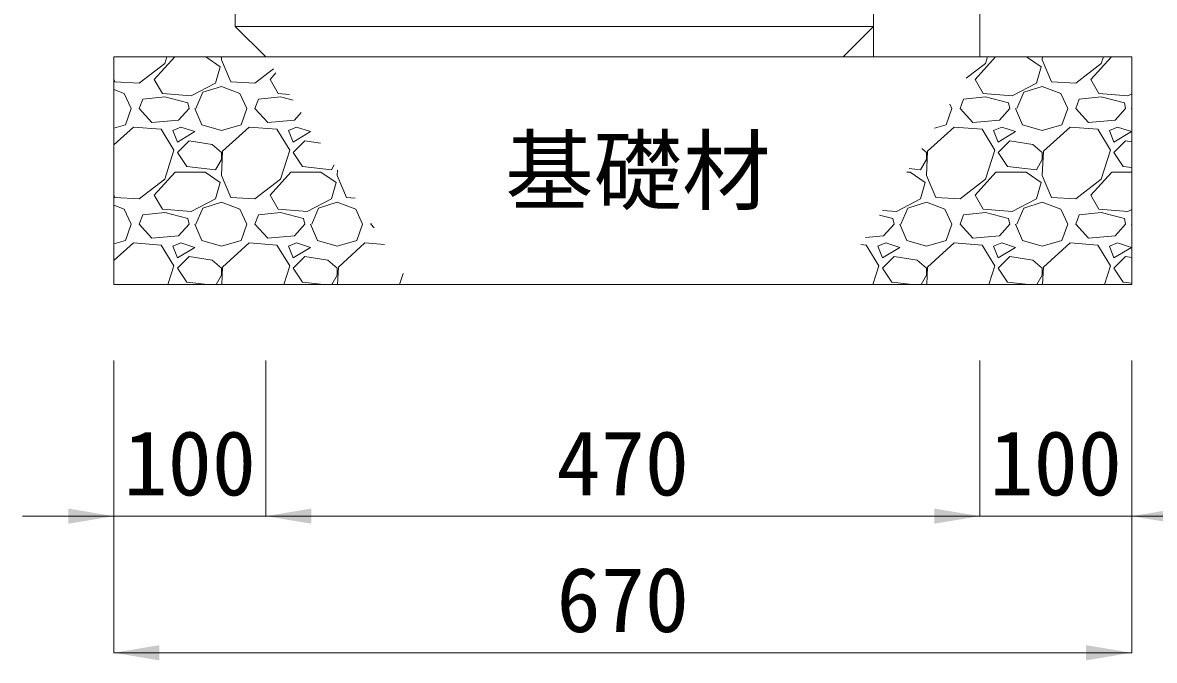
# Model space of a CAD drawing. Units: millimetres at full size. Extents: x 187207 to 255567, y 882048 to 905686.
# Drawn here: x 206009 to 206754, y 889593 to 890013 of the extents above; entities that cross this region are included whole.
import ezdxf
from ezdxf.enums import TextEntityAlignment as Align

# ---------------------------------------------------------------- set-up
doc = ezdxf.new("R2010")
doc.units = ezdxf.units.MM
doc.header["$LTSCALE"] = 20
for name, color, linetype, lineweight in [('パネックス', 2, 'Continuous', 13), ('基礎材', 7, 'Continuous', 15), ('寸法線', 7, 'Continuous', 13), ('箱型U字側溝', 2, 'Continuous', 9), ('ﾊｯﾁﾝｸﾞ', 7, 'Continuous', 5)]:
    doc.layers.add(name, color=color, linetype=linetype, lineweight=lineweight)
doc.styles.add('ＭＳ ゴシック', font='')
doc.styles.get('ＭＳ ゴシック').set_extended_font_data('MS Gothic')

# ---------------------------------------------------------------- blocks, each defined once
blk = doc.blocks.new('filled_arrow')
at = {"color": 0, "linetype": 'Continuous', "lineweight": -2}
blk.add_solid([(7.5, 1.25), (0, 0), (7.5, -1.25)], dxfattribs=at)

msp = doc.modelspace()

# ---------------------------------------------------------------- linework, layer by layer
at = {"layer": 'パネックス'}
for p, q in [((206639.37, 891465.37), (206639.37, 889990.37)), ((206569.37, 889990.37), (206569.37, 890765.37)), ((206639.37, 889990.37), (206569.37, 889990.37))]:
    msp.add_line(p, q, dxfattribs=at)
at = {"layer": '基礎材'}
for p, q in [((206069.37, 889990.37), (206739.37, 889990.37)), ((206069.37, 889990.37), (206069.37, 889840.37)), ((206739.37, 889990.37), (206739.37, 889840.37)), ((206069.37, 889840.37), (206739.37, 889840.37))]:
    msp.add_line(p, q, dxfattribs=at)
at = {"layer": '寸法線'}
for p, q in [((206069.37, 889790.37), (206069.37, 889687.9)), ((206069.37, 889790.37), (206069.37, 889597.93)), ((206169.37, 889790.37), (206169.37, 889687.9)), ((206169.37, 889790.37), (206169.37, 889687.9)), ((206639.37, 889790.37), (206639.37, 889687.9)), ((206639.37, 889790.37), (206639.37, 889687.9)), ((206739.37, 889790.37), (206739.37, 889687.9)), ((206739.37, 889790.37), (206739.37, 889597.93)), ((206009.37, 889687.9), (206229.37, 889687.9)), ((206169.37, 889687.9), (206639.37, 889687.9)), ((206579.37, 889687.9), (206799.37, 889687.9)), ((206739.37, 889597.93), (206069.37, 889597.93))]:
    msp.add_line(p, q, dxfattribs=at)
at = {"layer": '箱型U字側溝'}
msp.add_line((206149.37, 890010.37), (206569.37, 890010.37), dxfattribs=at)
at = {"layer": '箱型U字側溝', "lineweight": 13}
msp.add_lwpolyline([(206209.37, 890565.37), (206236.37, 890630.37), (206234.37, 890670.37), (206198.37, 890690.37), (206194.37, 890765.37), (206152.37, 890765.37), (206149.37, 890762.37), (206149.37, 890010.37), (206169.37, 889990.37), (206549.37, 889990.37), (206569.37, 890010.37), (206569.37, 890762.37), (206566.37, 890765.37), (206524.37, 890765.37), (206520.37, 890690.37), (206484.37, 890670.37), (206482.37, 890630.37), (206509.37, 890565.37), (206491.31, 890118.35)], dxfattribs=at)
at = {"layer": 'ﾊｯﾁﾝｸﾞ'}
for p, q in [((206086.11, 889973.09), (206102.88, 889986.04)), ((206096.02, 889975.37), (206109.52, 889990.37)), ((206102.88, 889986.04), (206104.26, 889990.37)), ((206129.9, 889990.37), (206139.45, 889983.75)), ((206140.31, 889990.37), (206140.21, 889988.33)), ((206140.21, 889988.33), (206146.31, 889973.85)), ((206630.44, 889976.23), (206643.14, 889986.04)), ((206636.28, 889975.37), (206649.78, 889990.37)), ((206643.14, 889986.04), (206644.53, 889990.37)), ((206670.16, 889990.37), (206679.72, 889983.75)), ((206680.58, 889990.37), (206680.48, 889988.33)), ((206680.48, 889988.33), (206686.57, 889973.85)), ((206702.58, 889973.09), (206719.34, 889986.04)), ((206712.48, 889975.37), (206725.98, 889990.37)), ((206719.34, 889986.04), (206720.73, 889990.37)), ((206139.45, 889983.75), (206136.4, 889973.09)), ((206162.31, 889973.09), (206174.4, 889982.43)), ((206172.22, 889975.37), (206176.12, 889979.71)), ((206679.72, 889983.75), (206676.67, 889973.09)), ((206069.37, 889975.6), (206070.11, 889973.85)), ((206070.11, 889973.85), (206086.11, 889973.09)), ((206101.35, 889966.23), (206096.02, 889975.37)), ((206136.4, 889973.09), (206120.4, 889964.7)), ((206128.02, 889966.99), (206140.21, 889970.8)), ((206140.21, 889970.8), (206152.41, 889966.23)), ((206146.31, 889973.85), (206162.31, 889973.09)), ((206177.55, 889966.23), (206172.22, 889975.37)), ((206641.62, 889966.23), (206636.28, 889975.37)), ((206676.67, 889973.09), (206660.67, 889964.7)), ((206668.29, 889966.99), (206680.48, 889970.8)), ((206680.48, 889970.8), (206692.67, 889966.23)), ((206686.57, 889973.85), (206702.58, 889973.09)), ((206717.82, 889966.23), (206712.48, 889975.37)), ((206069.37, 889968.79), (206076.21, 889966.23)), ((206076.21, 889966.23), (206080.78, 889956.32)), ((206086.11, 889956.32), (206088.4, 889962.42)), ((206102.88, 889963.94), (206088.4, 889962.42)), ((206120.4, 889964.7), (206101.35, 889966.23)), ((206118.12, 889960.13), (206102.88, 889963.94)), ((206123.45, 889956.32), (206128.02, 889966.99)), ((206152.41, 889966.23), (206156.98, 889956.32)), ((206162.31, 889956.32), (206164.6, 889962.42)), ((206179.08, 889963.94), (206164.6, 889962.42)), ((206185.04, 889965.63), (206177.55, 889966.23)), ((206187.44, 889961.85), (206179.08, 889963.94)), ((206626.38, 889956.32), (206628.66, 889962.42)), ((206643.14, 889963.94), (206628.66, 889962.42)), ((206660.67, 889964.7), (206641.62, 889966.23)), ((206658.38, 889960.13), (206643.14, 889963.94)), ((206663.71, 889956.32), (206668.29, 889966.99)), ((206692.67, 889966.23), (206697.24, 889956.32)), ((206702.58, 889956.32), (206704.86, 889962.42)), ((206719.34, 889963.94), (206704.86, 889962.42)), ((206736.87, 889964.7), (206717.82, 889966.23)), ((206734.58, 889960.13), (206719.34, 889963.94)), ((206739.4, 889966.03), (206736.87, 889964.7)), ((206076.97, 889945.65), (206080.78, 889956.32)), ((206094.49, 889947.18), (206086.11, 889956.32)), ((206118.88, 889956.32), (206112.02, 889948.7)), ((206118.88, 889956.32), (206118.12, 889960.13)), ((206122.69, 889956.32), (206127.26, 889945.65)), ((206153.17, 889945.65), (206156.98, 889956.32)), ((206170.69, 889947.18), (206162.31, 889956.32)), ((206617.23, 889945.65), (206621.04, 889956.32)), ((206619.69, 889959.25), (206621.04, 889956.32)), ((206634.76, 889947.18), (206626.38, 889956.32)), ((206659.14, 889956.32), (206652.28, 889948.7)), ((206659.14, 889956.32), (206658.38, 889960.13)), ((206662.95, 889956.32), (206667.52, 889945.65)), ((206693.43, 889945.65), (206697.24, 889956.32)), ((206710.96, 889947.18), (206702.58, 889956.32)), ((206735.34, 889956.32), (206728.48, 889948.7)), ((206735.34, 889956.32), (206734.58, 889960.13)), ((206739.15, 889956.32), (206739.39, 889955.76)), ((206112.02, 889948.7), (206094.49, 889947.18)), ((206188.22, 889948.7), (206170.69, 889947.18)), ((206192.65, 889953.62), (206188.22, 889948.7)), ((206652.28, 889948.7), (206634.76, 889947.18)), ((206728.48, 889948.7), (206710.96, 889947.18)), ((206069.37, 889943.42), (206076.97, 889945.65)), ((206082.3, 889944.13), (206069.37, 889932.33)), ((206100.59, 889942.61), (206082.3, 889944.13)), ((206108.97, 889928.89), (206100.59, 889942.61)), ((206113.54, 889944.13), (206108.21, 889941.84)), ((206108.21, 889941.84), (206111.26, 889934.22)), ((206111.26, 889934.22), (206122.69, 889941.08)), ((206122.69, 889941.08), (206113.54, 889944.13)), ((206127.26, 889945.65), (206140.21, 889941.84)), ((206140.21, 889941.84), (206153.17, 889945.65)), ((206158.5, 889944.13), (206140.98, 889928.13)), ((206176.79, 889942.61), (206158.5, 889944.13)), ((206185.17, 889928.89), (206176.79, 889942.61)), ((206189.74, 889944.13), (206184.41, 889941.84)), ((206184.41, 889941.84), (206187.46, 889934.22)), ((206187.46, 889934.22), (206198.89, 889941.08)), ((206198.89, 889941.08), (206189.74, 889944.13)), ((206622.57, 889944.13), (206605.04, 889928.13)), ((206609.66, 889943.43), (206617.23, 889945.65)), ((206640.85, 889942.61), (206622.57, 889944.13)), ((206649.24, 889928.89), (206640.85, 889942.61)), ((206653.81, 889944.13), (206648.47, 889941.84)), ((206648.47, 889941.84), (206651.52, 889934.22)), ((206651.52, 889934.22), (206662.95, 889941.08)), ((206662.95, 889941.08), (206653.81, 889944.13)), ((206667.52, 889945.65), (206680.48, 889941.84)), ((206680.48, 889941.84), (206693.43, 889945.65)), ((206698.77, 889944.13), (206681.24, 889928.13)), ((206717.05, 889942.61), (206698.77, 889944.13)), ((206725.44, 889928.89), (206717.05, 889942.61)), ((206730.01, 889944.13), (206724.67, 889941.84)), ((206724.67, 889941.84), (206727.72, 889934.22)), ((206727.72, 889934.22), (206739.15, 889941.08)), ((206739.15, 889941.08), (206730.01, 889944.13)), ((206118.88, 889934.99), (206111.26, 889927.37)), ((206134.12, 889932.7), (206118.88, 889934.99)), ((206140.21, 889927.37), (206134.12, 889932.7)), ((206195.08, 889934.99), (206187.46, 889927.37)), ((206205.43, 889933.43), (206195.08, 889934.99)), ((206659.14, 889934.99), (206651.52, 889927.37)), ((206674.38, 889932.7), (206659.14, 889934.99)), ((206680.48, 889927.37), (206674.38, 889932.7)), ((206735.34, 889934.99), (206727.72, 889927.37)), ((206739.39, 889934.38), (206735.34, 889934.99)), ((206102.88, 889909.84), (206108.97, 889928.89)), ((206111.26, 889927.37), (206117.35, 889918.22)), ((206140.98, 889928.13), (206140.21, 889912.13)), ((206140.21, 889922.79), (206140.21, 889927.37)), ((206179.08, 889909.84), (206185.17, 889928.89)), ((206187.46, 889927.37), (206193.55, 889918.22)), ((206604.28, 889927.37), (206601.2, 889930.06)), ((206605.04, 889928.13), (206604.28, 889912.13)), ((206604.28, 889922.79), (206604.28, 889927.37)), ((206643.14, 889909.84), (206649.24, 889928.89)), ((206651.52, 889927.37), (206657.62, 889918.22)), ((206681.24, 889928.13), (206680.48, 889912.13)), ((206680.48, 889922.79), (206680.48, 889927.37)), ((206719.34, 889909.84), (206725.44, 889928.89)), ((206727.72, 889927.37), (206733.82, 889918.22)), ((206117.35, 889918.22), (206136.4, 889915.94)), ((206136.4, 889915.94), (206140.21, 889922.79)), ((206193.55, 889918.22), (206212.6, 889915.94)), ((206212.6, 889915.94), (206214.43, 889919.23)), ((206600.47, 889915.94), (206604.28, 889922.79)), ((206657.62, 889918.22), (206676.67, 889915.94)), ((206676.67, 889915.94), (206680.48, 889922.79)), ((206733.82, 889918.22), (206739.39, 889917.55)), ((206086.11, 889896.89), (206102.88, 889909.84)), ((206096.02, 889899.17), (206109.73, 889914.41)), ((206109.73, 889914.41), (206129.55, 889914.41)), ((206129.55, 889914.41), (206139.45, 889907.55)), ((206140.21, 889912.13), (206146.31, 889897.65)), ((206162.31, 889896.89), (206179.08, 889909.84)), ((206172.22, 889899.17), (206185.93, 889914.41)), ((206185.93, 889914.41), (206205.75, 889914.41)), ((206205.75, 889914.41), (206215.65, 889907.55)), ((206216.59, 889915.82), (206216.41, 889912.13)), ((206216.41, 889912.13), (206222.51, 889897.65)), ((206591.28, 889914.41), (206593.61, 889914.41)), ((206592.83, 889916.85), (206600.47, 889915.94)), ((206593.61, 889914.41), (206603.52, 889907.55)), ((206604.28, 889912.13), (206610.37, 889897.65)), ((206626.38, 889896.89), (206643.14, 889909.84)), ((206636.28, 889899.17), (206650, 889914.41)), ((206650, 889914.41), (206669.81, 889914.41)), ((206669.81, 889914.41), (206679.72, 889907.55)), ((206680.48, 889912.13), (206686.57, 889897.65)), ((206702.58, 889896.89), (206719.34, 889909.84)), ((206712.48, 889899.17), (206726.2, 889914.41)), ((206726.2, 889914.41), (206739.39, 889914.41)), ((206139.45, 889907.55), (206136.4, 889896.89)), ((206215.65, 889907.55), (206212.6, 889896.89)), ((206603.52, 889907.55), (206600.47, 889896.89)), ((206679.72, 889907.55), (206676.67, 889896.89)), ((206069.37, 889899.4), (206070.11, 889897.65)), ((206070.11, 889897.65), (206086.11, 889896.89)), ((206101.35, 889890.03), (206096.02, 889899.17)), ((206136.4, 889896.89), (206120.4, 889888.5)), ((206146.31, 889897.65), (206162.31, 889896.89)), ((206177.55, 889890.03), (206172.22, 889899.17)), ((206212.6, 889896.89), (206196.6, 889888.5)), ((206222.51, 889897.65), (206228.27, 889897.37)), ((206600.47, 889896.89), (206584.47, 889888.5)), ((206610.37, 889897.65), (206626.38, 889896.89)), ((206641.62, 889890.03), (206636.28, 889899.17)), ((206676.67, 889896.89), (206660.67, 889888.5)), ((206686.57, 889897.65), (206702.58, 889896.89)), ((206717.82, 889890.03), (206712.48, 889899.17)), ((206069.37, 889892.59), (206076.21, 889890.03)), ((206076.21, 889890.03), (206080.78, 889880.12)), ((206102.88, 889887.74), (206088.4, 889886.22)), ((206120.4, 889888.5), (206101.35, 889890.03)), ((206118.12, 889883.93), (206102.88, 889887.74)), ((206123.45, 889880.12), (206128.02, 889890.79)), ((206128.02, 889890.79), (206140.21, 889894.6)), ((206140.21, 889894.6), (206152.41, 889890.03)), ((206152.41, 889890.03), (206156.98, 889880.12)), ((206179.08, 889887.74), (206164.6, 889886.22)), ((206196.6, 889888.5), (206177.55, 889890.03)), ((206194.32, 889883.93), (206179.08, 889887.74)), ((206199.65, 889880.12), (206204.22, 889890.79)), ((206204.22, 889890.79), (206216.41, 889894.6)), ((206216.41, 889894.6), (206228.61, 889890.03)), ((206228.61, 889890.03), (206233.18, 889880.12)), ((206584.47, 889888.5), (206575.33, 889889.23)), ((206587.51, 889880.12), (206592.09, 889890.79)), ((206592.09, 889890.79), (206604.28, 889894.6)), ((206604.28, 889894.6), (206616.47, 889890.03)), ((206616.47, 889890.03), (206621.04, 889880.12)), ((206643.14, 889887.74), (206628.66, 889886.22)), ((206660.67, 889888.5), (206641.62, 889890.03)), ((206658.38, 889883.93), (206643.14, 889887.74)), ((206663.71, 889880.12), (206668.29, 889890.79)), ((206668.29, 889890.79), (206680.48, 889894.6)), ((206680.48, 889894.6), (206692.67, 889890.03)), ((206692.67, 889890.03), (206697.24, 889880.12)), ((206719.34, 889887.74), (206704.86, 889886.22)), ((206736.87, 889888.5), (206717.82, 889890.03)), ((206734.58, 889883.93), (206719.34, 889887.74)), ((206739.38, 889889.82), (206736.87, 889888.5)), ((206076.97, 889869.45), (206080.78, 889880.12)), ((206086.11, 889880.12), (206088.4, 889886.22)), ((206094.49, 889870.98), (206086.11, 889880.12)), ((206118.88, 889880.12), (206112.02, 889872.5)), ((206118.88, 889880.12), (206118.12, 889883.93)), ((206122.69, 889880.12), (206127.26, 889869.45)), ((206153.17, 889869.45), (206156.98, 889880.12)), ((206162.31, 889880.12), (206164.6, 889886.22)), ((206170.69, 889870.98), (206162.31, 889880.12)), ((206195.08, 889880.12), (206188.22, 889872.5)), ((206195.08, 889880.12), (206194.32, 889883.93)), ((206198.89, 889880.12), (206203.46, 889869.45)), ((206229.37, 889869.45), (206233.18, 889880.12)), ((206238.51, 889880.12), (206238.77, 889880.8)), ((206240.73, 889877.7), (206238.51, 889880.12)), ((206582.18, 889883.93), (206573.37, 889886.14)), ((206582.94, 889880.12), (206576.08, 889872.5)), ((206582.94, 889880.12), (206582.18, 889883.93)), ((206586.75, 889880.12), (206591.32, 889869.45)), ((206617.23, 889869.45), (206621.04, 889880.12)), ((206626.38, 889880.12), (206628.66, 889886.22)), ((206634.76, 889870.98), (206626.38, 889880.12)), ((206659.14, 889880.12), (206652.28, 889872.5)), ((206659.14, 889880.12), (206658.38, 889883.93)), ((206662.95, 889880.12), (206667.52, 889869.45)), ((206693.43, 889869.45), (206697.24, 889880.12)), ((206702.58, 889880.12), (206704.86, 889886.22)), ((206710.96, 889870.98), (206702.58, 889880.12)), ((206735.34, 889880.12), (206728.48, 889872.5)), ((206735.34, 889880.12), (206734.58, 889883.93)), ((206739.15, 889880.12), (206739.38, 889879.59)), ((206069.37, 889867.22), (206076.97, 889869.45)), ((206082.3, 889867.93), (206069.37, 889856.13)), ((206100.59, 889866.41), (206082.3, 889867.93)), ((206112.02, 889872.5), (206094.49, 889870.98)), ((206108.97, 889852.69), (206100.59, 889866.41)), ((206113.54, 889867.93), (206108.21, 889865.64)), ((206108.21, 889865.64), (206111.26, 889858.02)), ((206122.69, 889864.88), (206113.54, 889867.93)), ((206127.26, 889869.45), (206140.21, 889865.64)), ((206140.21, 889865.64), (206153.17, 889869.45)), ((206158.5, 889867.93), (206140.98, 889851.93)), ((206176.79, 889866.41), (206158.5, 889867.93)), ((206188.22, 889872.5), (206170.69, 889870.98)), ((206185.17, 889852.69), (206176.79, 889866.41)), ((206189.74, 889867.93), (206184.41, 889865.64)), ((206184.41, 889865.64), (206187.46, 889858.02)), ((206198.89, 889864.88), (206189.74, 889867.93)), ((206203.46, 889869.45), (206216.41, 889865.64)), ((206216.41, 889865.64), (206229.37, 889869.45)), ((206234.7, 889867.93), (206217.18, 889851.93)), ((206247.6, 889866.86), (206234.7, 889867.93)), ((206564.65, 889866.41), (206561.06, 889866.71)), ((206576.08, 889872.5), (206564.07, 889871.46)), ((206573.04, 889852.69), (206564.65, 889866.41)), ((206577.61, 889867.93), (206572.27, 889865.64)), ((206572.27, 889865.64), (206575.32, 889858.02)), ((206586.75, 889864.88), (206577.61, 889867.93)), ((206591.32, 889869.45), (206604.28, 889865.64)), ((206604.28, 889865.64), (206617.23, 889869.45)), ((206622.57, 889867.93), (206605.04, 889851.93)), ((206640.85, 889866.41), (206622.57, 889867.93)), ((206652.28, 889872.5), (206634.76, 889870.98)), ((206649.24, 889852.69), (206640.85, 889866.41)), ((206653.81, 889867.93), (206648.47, 889865.64)), ((206648.47, 889865.64), (206651.52, 889858.02)), ((206662.95, 889864.88), (206653.81, 889867.93)), ((206667.52, 889869.45), (206680.48, 889865.64)), ((206680.48, 889865.64), (206693.43, 889869.45)), ((206698.77, 889867.93), (206681.24, 889851.93)), ((206717.05, 889866.41), (206698.77, 889867.93)), ((206728.48, 889872.5), (206710.96, 889870.98)), ((206725.44, 889852.69), (206717.05, 889866.41)), ((206730.01, 889867.93), (206724.67, 889865.64)), ((206724.67, 889865.64), (206727.72, 889858.02)), ((206739.15, 889864.88), (206730.01, 889867.93)), ((206111.26, 889858.02), (206122.69, 889864.88)), ((206118.88, 889858.79), (206111.26, 889851.17)), ((206134.12, 889856.5), (206118.88, 889858.79)), ((206187.46, 889858.02), (206198.89, 889864.88)), ((206195.08, 889858.79), (206187.46, 889851.17)), ((206210.32, 889856.5), (206195.08, 889858.79)), ((206575.32, 889858.02), (206586.75, 889864.88)), ((206582.94, 889858.79), (206575.32, 889851.17)), ((206598.18, 889856.5), (206582.94, 889858.79)), ((206651.52, 889858.02), (206662.95, 889864.88)), ((206659.14, 889858.79), (206651.52, 889851.17)), ((206674.38, 889856.5), (206659.14, 889858.79)), ((206727.72, 889858.02), (206739.15, 889864.88)), ((206735.34, 889858.79), (206727.72, 889851.17)), ((206739.38, 889858.18), (206735.34, 889858.79)), ((206105.03, 889840.37), (206108.97, 889852.69)), ((206111.26, 889851.17), (206117.35, 889842.02)), ((206140.21, 889851.17), (206134.12, 889856.5)), ((206140.21, 889846.59), (206140.21, 889851.17)), ((206140.98, 889851.93), (206140.43, 889840.37)), ((206181.23, 889840.37), (206185.17, 889852.69)), ((206187.46, 889851.17), (206193.55, 889842.02)), ((206216.41, 889851.17), (206210.32, 889856.5)), ((206216.41, 889846.59), (206216.41, 889851.17)), ((206217.18, 889851.93), (206216.63, 889840.37)), ((206569.09, 889840.37), (206573.04, 889852.69)), ((206575.32, 889851.17), (206581.42, 889842.02)), ((206604.28, 889851.17), (206598.18, 889856.5)), ((206604.28, 889846.59), (206604.28, 889851.17)), ((206605.04, 889851.93), (206604.49, 889840.37)), ((206645.29, 889840.37), (206649.24, 889852.69)), ((206651.52, 889851.17), (206657.62, 889842.02)), ((206680.48, 889851.17), (206674.38, 889856.5)), ((206680.48, 889846.59), (206680.48, 889851.17)), ((206681.24, 889851.93), (206680.69, 889840.37)), ((206721.49, 889840.37), (206725.44, 889852.69)), ((206727.72, 889851.17), (206733.82, 889842.02)), ((206136.76, 889840.37), (206140.21, 889846.59)), ((206212.96, 889840.37), (206216.41, 889846.59)), ((206257.43, 889840.37), (206259.76, 889847.65)), ((206600.82, 889840.37), (206604.28, 889846.59)), ((206677.02, 889840.37), (206680.48, 889846.59)), ((206117.35, 889842.02), (206131.12, 889840.37)), ((206193.55, 889842.02), (206207.32, 889840.37)), ((206581.42, 889842.02), (206595.18, 889840.37)), ((206657.62, 889842.02), (206671.38, 889840.37)), ((206733.82, 889842.02), (206739.37, 889841.36))]:
    msp.add_line(p, q, dxfattribs=at)

# ---------------------------------------------------------------- block references
at = {"layer": '寸法線', "xscale": 4, "yscale": 4, "rotation": 180}
for p in [(206069.37, 889687.9), (206639.37, 889687.9), (206639.37, 889687.9), (206739.37, 889597.93)]:
    msp.add_blockref('filled_arrow', p, dxfattribs=at)
at = {"layer": '寸法線', "xscale": 4, "yscale": 4}
for p in [(206169.37, 889687.9), (206169.37, 889687.9), (206739.37, 889687.9), (206069.37, 889597.93)]:
    msp.add_blockref('filled_arrow', p, dxfattribs=at)

# ---------------------------------------------------------------- texts
at = {"layer": '寸法線', "style": 'ＭＳ ゴシック'}
for s, p in [('基礎材', (206414.37, 889915.37)), ('100', (206119.37, 889722.9)), ('470', (206404.37, 889722.9)), ('100', (206689.37, 889722.9)), ('670', (206404.37, 889632.93))]:
    msp.add_text(s, height=42.72, dxfattribs=at).set_placement(p, align=Align.MIDDLE_CENTER)

doc.saveas('drawing.dxf')
